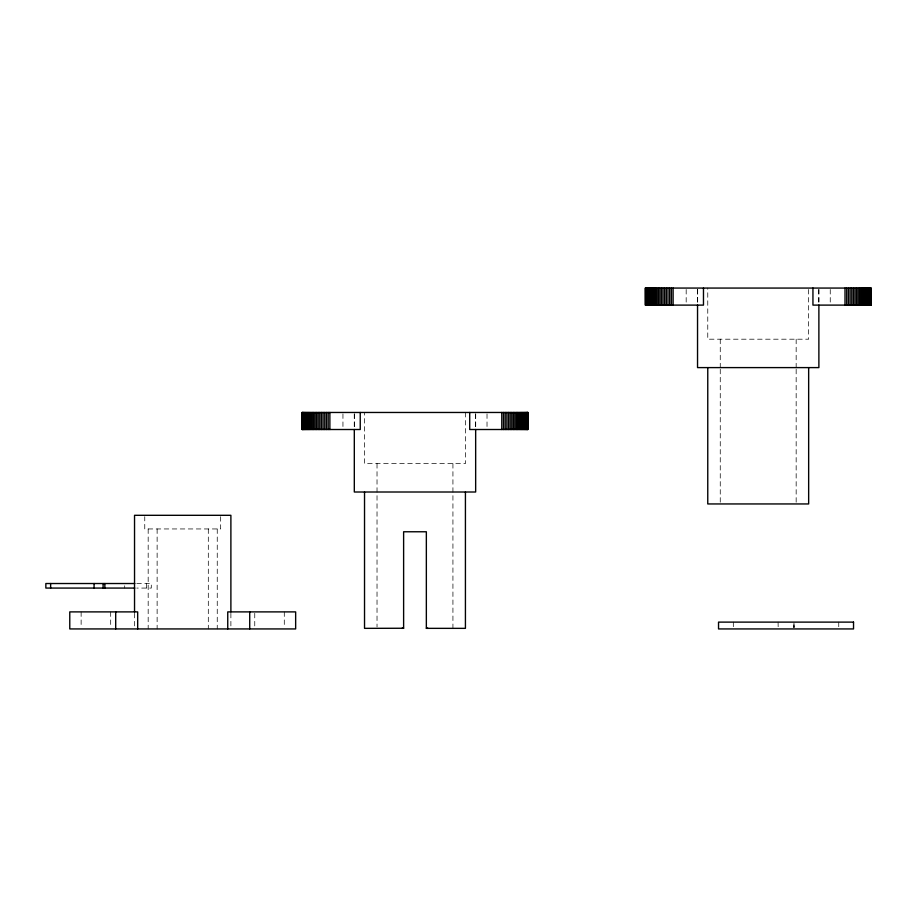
<?xml version="1.0" encoding="UTF-8"?>
<svg xmlns="http://www.w3.org/2000/svg" width="917" height="917" viewBox="0 0 917 917"><rect width="100%" height="100%" fill="white"/><g stroke="black" fill="none" stroke-linecap="round" stroke-linejoin="round"><path stroke-width="0.69" stroke-dasharray="4.58 3.44" d="M793.927 627.572L793.984 622.116L793.984 627.572L793.893 623.48M136.793 583.521L151.294 583.521L151.294 588.072L136.793 588.072M838.757 622.116L838.757 627.572M830.252 289.485L830.252 303.687M818.938 289.485L818.938 305.109M818.755 289.485L818.755 303.687M808.656 289.485L808.656 339.198L707.764 339.198L707.764 288.064M796.162 339.198L796.162 367.855M796.162 369.287L796.162 503.949M778.086 622.116L778.178 628.936M733.313 622.116L733.313 627.572M720.258 339.198L720.258 367.855M720.258 369.287L720.258 503.949M697.665 289.485L697.665 303.687M697.539 289.485L697.482 305.109M686.18 289.485L686.18 303.687M487.019 413.888L487.019 429.511M475.705 413.888L475.705 429.511M475.522 413.888L475.522 428.09M465.423 412.467L465.423 463.601L364.53 463.601L364.53 412.467M452.929 463.601L452.929 628.351M377.025 463.601L377.025 626.919M354.432 413.888L354.432 428.09M354.249 413.888L354.249 429.511M342.947 413.888L342.947 428.09M284.293 611.891L284.293 627.515M254.754 613.313L254.754 627.515M230.889 613.313L230.889 627.515M220.665 516.672L220.665 528.949L144.76 528.949L144.76 516.672M217.249 528.949L217.249 628.936M208.308 528.949L208.308 628.936M157.128 528.949L157.128 628.936M148.176 528.949L148.176 628.936M146.502 583.521L146.502 588.072M134.535 613.313L134.535 627.515M124.701 585.791L124.701 588.061M110.682 611.891L110.682 627.515M81.132 611.891L81.132 627.515"/><path stroke-width="1.38" d="M402.781 628.351L403.618 628.248L403.618 531.768L426.348 531.768L426.348 628.351L465.423 628.351L465.423 492.005M401.921 628.351L403.618 628.248L364.53 628.351L364.53 492.005M527.917 412.467L302.037 412.467L302.094 429.511L360.243 429.511L360.243 412.467M134.788 583.521L45.85 583.521L45.85 588.072L134.788 588.072M428.033 628.351L426.348 628.248L427.184 628.351M870.921 288.064L870.921 305.109M870.646 288.064L870.646 305.109M870.256 288.064L870.256 305.109M869.763 288.064L869.763 305.109M869.156 288.064L869.156 305.109M868.456 288.064L868.456 305.109M867.654 288.064L867.654 305.109M866.748 288.064L866.748 305.109M865.751 288.064L865.751 305.109M864.662 288.064L864.662 305.109M863.493 288.064L863.493 305.109M862.244 288.064L862.244 305.109M860.925 288.064L860.925 305.109M859.538 288.064L859.538 305.109M858.083 288.064L858.083 305.109M856.57 288.064L856.57 305.109M855.022 288.064L855.022 305.109M853.418 288.064L853.418 305.109M851.778 288.064L851.778 305.109M850.116 288.064L850.116 305.109M848.431 288.064L848.431 305.109M846.723 288.064L846.723 305.109M845.016 288.064L845.016 305.109M818.881 305.109L818.881 367.602L697.539 367.602L697.539 305.109M812.943 288.064L812.943 305.109L871.15 305.109L871.15 288.064L645.27 288.064L645.327 305.109L703.477 305.109L703.477 288.064M808.656 367.602L808.656 503.949L707.764 503.949L707.764 367.602M673.112 288.064L673.112 305.109M671.404 288.064L671.404 305.109M669.697 288.064L669.697 305.109M667.989 288.064L667.989 305.109M666.304 288.064L666.304 305.109M664.642 288.064L664.642 305.109M663.002 288.064L663.002 305.109M661.398 288.064L661.398 305.109M659.85 288.064L659.85 305.109M658.337 288.064L658.337 305.109M656.881 288.064L656.881 305.109M655.495 288.064L655.495 305.109M654.176 288.064L654.176 305.109M652.927 288.064L652.927 305.109M651.758 288.064L651.758 305.109M650.669 288.064L650.669 305.109M649.672 288.064L649.672 305.109M648.778 288.064L648.778 305.109M647.964 288.064L647.964 305.109M647.264 288.064L647.264 305.109M646.657 288.064L646.657 305.109M646.164 288.064L646.164 305.109M645.774 288.064L645.774 305.109M645.499 288.064L645.499 305.109M527.86 412.467L527.917 429.511L469.71 429.511L469.71 412.467M527.699 412.467L527.699 429.511M527.424 412.467L527.424 429.511M527.034 412.467L527.034 429.511M526.53 412.467L526.53 429.511M525.934 412.467L525.934 429.511M525.223 412.467L525.223 429.511M524.421 412.467L524.421 429.511M523.515 412.467L523.515 429.511M522.518 412.467L522.518 429.511M521.441 412.467L521.441 429.511M520.271 412.467L520.271 429.511M519.022 412.467L519.022 429.511M517.692 412.467L517.692 429.511M516.305 412.467L516.305 429.511M514.85 412.467L514.85 429.511M513.348 412.467L513.348 429.511M511.789 412.467L511.789 429.511M510.184 412.467L510.184 429.511M508.557 412.467L508.557 429.511M506.883 412.467L506.883 429.511M505.198 412.467L505.198 429.511M503.502 412.467L503.502 429.511M501.782 412.467L501.782 429.511M475.659 429.511L475.659 492.005L354.306 492.005L354.306 429.511M329.879 412.467L329.879 429.511M328.171 412.467L328.171 429.511M326.463 412.467L326.463 429.511M324.767 412.467L324.767 429.511M323.071 412.467L323.071 429.511M321.408 412.467L321.408 429.511M319.769 412.467L319.769 429.511M318.176 412.467L318.176 429.511M316.617 412.467L316.617 429.511M315.104 412.467L315.104 429.511M313.66 412.467L313.66 429.511M312.261 412.467L312.261 429.511M310.943 412.467L310.943 429.511M309.694 412.467L309.694 429.511M308.525 412.467L308.525 429.511M307.447 412.467L307.447 429.511M306.45 412.467L306.45 429.511M305.544 412.467L305.544 429.511M304.742 412.467L304.742 429.511M304.031 412.467L304.031 429.511M303.424 412.467L303.424 429.511M302.931 412.467L302.931 429.511M302.541 412.467L302.541 429.511M302.266 412.467L302.266 429.511M249.722 611.891L249.722 628.936M230.889 611.891L230.889 515.308L134.535 515.308L134.535 611.891M227.748 628.936L227.748 611.891L295.652 611.891L295.652 628.936L69.772 628.936L69.772 611.891L137.676 611.891L137.676 628.936M115.702 611.891L115.702 628.936M104.859 583.521L104.859 588.072M103.105 583.521L103.105 588.072M94.073 583.521L94.073 588.072M50.63 583.521L50.63 588.072M853.532 622.116L718.538 622.116L718.538 628.936L853.532 628.936L853.532 622.116"/></g></svg>
